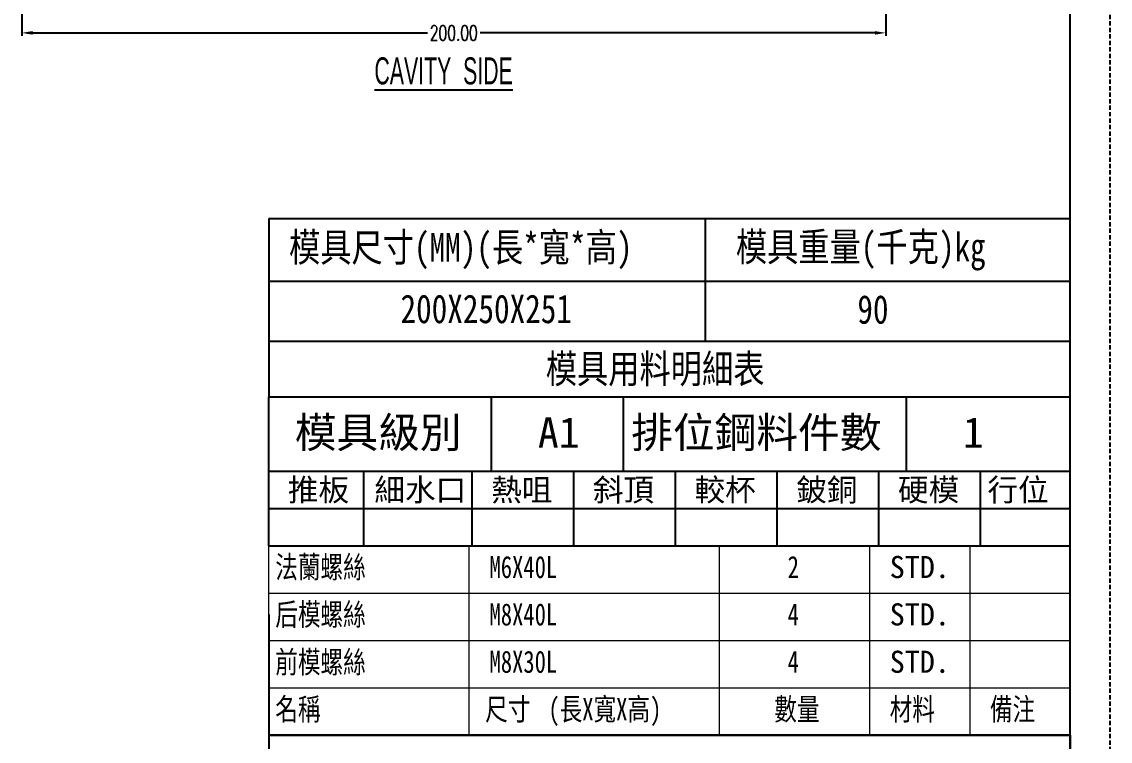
# Model space of a CAD drawing. Header units: inches. Extents: x 139745 to 140613, y -44509 to -43895.
# Drawn here: x 140361.2 to 140613.1, y -44374.8 to -44208.2 of the extents above; entities that cross this region are included whole.
import ezdxf

# ---------------------------------------------------------------- set-up
doc = ezdxf.new("R2010")
doc.units = ezdxf.units.IN
doc.header["$LTSCALE"] = 2
doc.header["$MEASUREMENT"] = 0
doc.header["$PDMODE"] = 3
doc.header["$PDSIZE"] = 0.3125
doc.linetypes.add('DASHED', pattern=[0.75, 0.5, -0.25])
doc.layers.get('0').update_dxf_attribs({"linetype": 'CONTINUOUS'})
doc.layers.get('Defpoints').update_dxf_attribs({"linetype": 'CONTINUOUS'})
doc.layers.add('A', color=7, linetype='CONTINUOUS')
doc.layers.add('dim', color=3, linetype='CONTINUOUS', lineweight=15)
doc.layers.add('MBOM-ASSIS-LAYER', color=71, linetype='CONTINUOUS', lineweight=9)
doc.styles.add('ROMANC', font='romanc', dxfattribs={"width": 0.6, "height": 1})
doc.styles.get("Standard").update_dxf_attribs({"font": 'txt.shx', "width": 0.67})
doc.styles.add('style1', font='mingliu.ttc', dxfattribs={"width": 0.75})
doc.styles.add('新字体', font='KAIU.TTF', dxfattribs={"width": 0.75})
doc.dimstyles.new('2.00', dxfattribs={"dimtxt": 3.5, "dimasz": 2.5, "dimexe": 0.666, "dimexo": 0.626, "dimgap": 1, "dimtad": 0, "dimzin": 0, "dimdsep": 46, "dimtxsty": 'Standard', "dimcen": 0.09, "dimclrd": 3, "dimclre": 3, "dimclrt": 7, "dimazin": 0, "dimtfac": 1, "dimtofl": 0, "dimtmove": 0, "dimatfit": 0, "dimfxl": 0, "dimtolj": 1, "dimtzin": 0, "dimarcsym": 0})

# ---------------------------------------------------------------- blocks, each defined once
blk = doc.blocks.new('*D34231')
at = {"layer": 'Defpoints', "color": 0}
for p in [(140361.16, -44191.27), (140561.16, -44191.27), (140561.16, -44210.82)]:
    blk.add_point(p, dxfattribs=at)
at = {"layer": 'dim', "color": 3, "linetype": 'ByBlock', "lineweight": -2}
for p, q in [((140361.16, -44191.9), (140361.16, -44211.48)), ((140561.16, -44191.9), (140561.16, -44211.48)), ((140363.66, -44210.82), (140455.07, -44210.82)), ((140558.66, -44210.82), (140467.24, -44210.82))]:
    blk.add_line(p, q, dxfattribs=at)
at = {"layer": 'dim', "color": 3, "linetype": 'ByBlock'}
for points in [[(140363.66, -44210.4), (140363.66, -44211.23), (140361.16, -44210.82)], [(140558.66, -44211.23), (140558.66, -44210.4), (140561.16, -44210.82)]]:
    blk.add_solid(points, dxfattribs=at)
at = {"layer": 'dim', "color": 7, "linetype": 'ByBlock', "insert": (140461.16, -44210.82), "char_height": 3.5, "attachment_point": 5}
blk.add_mtext('\\A1;200.00', dxfattribs=at)

msp = doc.modelspace()

# ---------------------------------------------------------------- linework, layer by layer
at = {"color": 0}
for p, q in [((140418.358, -44253.821), (140603.846, -44253.821)), ((140418.358, -44253.821), (140418.358, -44295.119)), ((140519.329, -44253.821), (140519.329, -44282.231)), ((140418.358, -44268.328), (140603.846, -44268.328))]:
    msp.add_line(p, q, dxfattribs=at)
for p, q in [((140603.846, -44295.119), (140603.846, -44253.821)), ((140418.358, -44282.231), (140603.846, -44282.231)), ((140418.358, -44295.119), (140603.846, -44295.119))]:
    msp.add_line(p, q)
at = {"layer": 'A', "linetype": 'DASHED'}
msp.add_line((140613.119, -44509.136), (140613.119, -43895.211), dxfattribs=at)
at = {"layer": 'A'}
for p, q in [((140603.848, -44499.865), (140603.848, -43904.482)), ((140418.358, -44295.119), (140603.846, -44295.119)), ((140418.358, -44329.552), (140418.358, -44295.119)), ((140469.921, -44312.335), (140469.921, -44295.119)), ((140500.417, -44312.335), (140500.417, -44295.119)), ((140565.981, -44312.335), (140565.981, -44295.119)), ((140603.849, -44329.552), (140603.846, -44295.119)), ((140418.358, -44312.335), (140603.846, -44312.335)), ((140418.358, -44312.335), (140572.932, -44312.335)), ((140440.331, -44329.552), (140440.331, -44312.335)), ((140465.434, -44329.552), (140465.434, -44312.335)), ((140488.973, -44329.552), (140488.973, -44312.335)), ((140512.511, -44329.552), (140512.511, -44312.335)), ((140536.049, -44329.552), (140536.049, -44312.335)), ((140559.587, -44329.552), (140559.587, -44312.335)), ((140583.125, -44329.552), (140583.125, -44312.335)), ((140418.358, -44320.944), (140603.846, -44320.944)), ((140418.358, -44329.552), (140603.85, -44329.552)), ((140418.357, -44345.505), (140418.357, -44499.865)), ((140418.357, -44373.422), (140603.848, -44373.422)), ((140603.849, -44373.422), (140418.357, -44373.422)), ((140603.848, -44373.422), (140603.848, -44499.865))]:
    msp.add_line(p, q, dxfattribs=at)
at = {"layer": 'MBOM-ASSIS-LAYER'}
for p, q in [((140418.357, -44329.552), (140603.849, -44329.552)), ((140418.357, -44329.552), (140603.849, -44329.552)), ((140418.357, -44373.422), (140418.357, -44329.552)), ((140464.729, -44373.422), (140464.73, -44329.552)), ((140522.696, -44373.422), (140522.696, -44329.552)), ((140557.475, -44373.422), (140557.476, -44329.552)), ((140580.662, -44373.422), (140580.662, -44329.552)), ((140603.849, -44373.422), (140603.85, -44329.552)), ((140418.357, -44340.519), (140603.849, -44340.519)), ((140418.356, -44351.487), (140603.848, -44351.487)), ((140418.357, -44362.455), (140603.848, -44362.455)), ((140418.357, -44373.422), (140603.848, -44373.422))]:
    msp.add_line(p, q, dxfattribs=at)

# ---------------------------------------------------------------- texts
at = {"color": 122, "insert": (140442.793, -44216.476), "char_height": 6.27534, "width": 50.56053, "attachment_point": 1, "style": 'ROMANC'}
msp.add_mtext('{\\f新細明體|b0|i0|c136|p54;\\LCAVITY  SIDE}', dxfattribs=at)
at = {"layer": 'A', "style": 'style1'}
for s, height, p in [('模具級別', 7.078, (140424.339, -44306.888)), ('A1', 7.078, (140480.634, -44306.888)), ('排位鋼料件數', 7.078, (140502.242, -44306.888)), ('1', 7.078, (140579.034, -44306.888)), ('推板', 5.1905, (140422.753, -44319.215)), ('細水口', 5.1905, (140442.792, -44319.215)), ('熱咀', 5.1905, (140469.829, -44319.215)), ('斜頂', 5.1905, (140493.367, -44319.215)), ('較杯', 5.1905, (140516.906, -44319.215)), ('鈹銅', 5.1905, (140540.444, -44319.215)), ('硬模', 5.1905, (140563.982, -44319.215)), ('行位', 5.1905, (140584.703, -44319.215))]:
    msp.add_text(s, height=height, dxfattribs=at).set_placement(p)
at = {"layer": 'dim', "linetype": 'ByBlock', "style": 'style1', "width": 0.8}
for s, height, p in [('模具尺寸(MM)(長*寬*高)', 6.62959, (140423.007, -44263.775)), ('模具重量(千克)kg', 6.6296, (140526.447, -44263.684)), ('200X250X251', 6.62959, (140448.828, -44278.026)), ('90', 6.6296, (140554.584, -44278.149)), ('模具用料明細表', 6.6296, (140482.448, -44291.902))]:
    msp.add_text(s, height=height, dxfattribs=at).set_placement(p)
at = {"layer": 'MBOM-ASSIS-LAYER', "style": '新字体', "width": 0.75}
for s, height, p in [('法蘭螺絲', 5.1182, (140419.835, -44337.059)), ('M6X40L', 5.1182, (140469.435, -44337.059)), ('2', 5.118, (140538.449, -44337.059)), ('后模螺絲', 5.1182, (140419.835, -44348.026)), ('M8X40L', 5.1182, (140469.435, -44348.026)), ('4', 5.118, (140538.449, -44348.026)), ('前模螺絲', 5.1182, (140419.833, -44359.064)), ('M8X30L', 5.1182, (140469.435, -44358.994)), ('4', 5.118, (140538.449, -44358.994)), ('名稱', 5.1182, (140419.834, -44369.962)), ('尺寸', 5.1182, (140468.423, -44369.962)), ('(長X寬X高)', 5.1182, (140483.056, -44369.962)), ('數量', 5.1182, (140535.36, -44369.962)), ('材料', 5.1182, (140562.077, -44369.962)), ('備注', 5.1182, (140585.263, -44369.962))]:
    msp.add_text(s, height=height, dxfattribs=at).set_placement(p)
at = {"layer": 'MBOM-ASSIS-LAYER', "style": 'style1'}
for p in [(140562.077, -44337.059), (140562.077, -44348.026), (140562.077, -44358.994)]:
    msp.add_text('STD.', height=5.1182, dxfattribs=at).set_placement(p)

# ---------------------------------------------------------------- dimensions: what is measured, and where the dimension line sits
at = {"layer": 'dim', "linetype": 'ByBlock'}
dim = msp.add_linear_dim(base=(140561.156, -44210.816), p1=(140361.156, -44191.275), p2=(140561.156, -44191.275), dimstyle='2.00', dxfattribs=at)
dim.commit()
dim.dimension.update_dxf_attribs({"geometry": '*D34231', "text_midpoint": (140461.156, -44210.816), "dimtype": 160})

doc.saveas('drawing.dxf')
